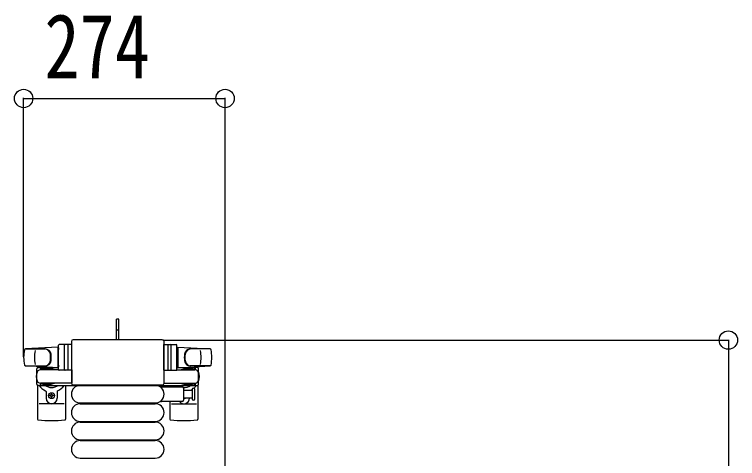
# Model space of a CAD drawing. Units: millimetres, scale not verified. Extents: x -16820 to 16820, y -11880 to 11880.
# Drawn here: x 1592 to 2576, y 8006 to 8610 of the extents above; entities that cross this region are included whole.
import ezdxf
from ezdxf.enums import TextEntityAlignment as Align

# ---------------------------------------------------------------- set-up
doc = ezdxf.new("R2010")
doc.units = ezdxf.units.MM
doc.header["$LTSCALE"] = 50
for name, color, linetype in [('0-3_YKK_13', 4, 'Continuous'), ('0-4_YKK_A1', 4, 'Continuous'), ('0-5_YKK_D', 6, 'Continuous')]:
    doc.layers.add(name, color=color, linetype=linetype)
doc.styles.add('ＭＳ ゴシック', font='')
doc.styles.get('ＭＳ ゴシック').set_extended_font_data('MS Gothic')

msp = doc.modelspace()

# ---------------------------------------------------------------- linework, layer by layer
at = {"layer": '0-3_YKK_13'}
for p, q in [((1734.07, 8195.51), (1731.07, 8195.51)), ((1731.07, 8180.01), (1731.07, 8195.51)), ((1734.07, 8180.66), (1731.07, 8180.66)), ((1731.07, 8167.51), (1731.07, 8180.01)), ((1669.57, 8165.01), (1669.57, 8108.5)), ((1669.58, 8165.01), (1669.57, 8165.01)), ((1793.08, 8167.51), (1672.07, 8167.51)), ((1672.07, 8167.51), (1672.07, 8167.51)), ((1793.08, 8167.51), (1793.08, 8167.51)), ((1795.57, 8108.5), (1795.57, 8165.01)), ((1795.57, 8165.01), (1795.57, 8165.01)), ((1651.07, 8157.51), (1607.05, 8155.07)), ((1607.47, 8155.01), (1633.2, 8155.01)), ((1651.07, 8157.51), (1651.07, 8129.51)), ((1652.07, 8156.51), (1651.07, 8156.51)), ((1651.07, 8156.51), (1651.07, 8130.51)), ((1652.07, 8127.01), (1652.07, 8160.01)), ((1652.07, 8156.51), (1652.07, 8154.11)), ((1670.07, 8161.01), (1653.07, 8161.01)), ((1660.07, 8127.01), (1660.07, 8160.01)), ((1664.57, 8160.07), (1664.57, 8126.89)), ((1670.07, 8126.01), (1670.07, 8161.01)), ((1795.07, 8126.01), (1795.07, 8161.01)), ((1795.07, 8161.01), (1812.07, 8161.01)), ((1800.57, 8160.07), (1800.57, 8126.89)), ((1805.07, 8127.01), (1805.07, 8160.01)), ((1813.07, 8127.01), (1813.07, 8160.01)), ((1813.07, 8156.51), (1813.07, 8154.11)), ((1813.07, 8156.51), (1814.07, 8156.51)), ((1814.07, 8157.51), (1814.07, 8129.51)), ((1814.07, 8157.51), (1858.1, 8155.07)), ((1814.07, 8156.51), (1814.07, 8130.51)), ((1857.68, 8155.01), (1831.95, 8155.01)), ((1606.69, 8132.01), (1633.88, 8132.01)), ((1651.07, 8129.51), (1607.05, 8131.94)), ((1622.57, 8107.21), (1622.57, 8127.81)), ((1644.37, 8127.51), (1627.37, 8127.51)), ((1652.21, 8126.51), (1627.57, 8126.51)), ((1630.87, 8128.31), (1630.87, 8127.51)), ((1641.39, 8128.31), (1630.87, 8128.31)), ((1647.37, 8126.7), (1641.39, 8128.31)), ((1647.37, 8126.7), (1647.37, 8126.51)), ((1652.07, 8130.51), (1651.07, 8130.51)), ((1652.07, 8132.91), (1652.07, 8130.51)), ((1670.07, 8126.01), (1653.07, 8126.01)), ((1670.07, 8126.51), (1670.07, 8108.51)), ((1795.07, 8126.51), (1795.07, 8108.51)), ((1795.07, 8126.01), (1812.07, 8126.01)), ((1812.94, 8126.51), (1837.57, 8126.51)), ((1813.07, 8132.91), (1813.07, 8130.51)), ((1813.07, 8130.51), (1814.07, 8130.51)), ((1814.07, 8129.51), (1858.1, 8131.94)), ((1817.77, 8126.7), (1823.76, 8128.31)), ((1817.77, 8126.7), (1817.77, 8126.51)), ((1820.77, 8127.51), (1837.77, 8127.51)), ((1823.76, 8128.31), (1834.27, 8128.31)), ((1858.46, 8132.01), (1831.27, 8132.01)), ((1834.27, 8128.31), (1834.27, 8127.51)), ((1842.57, 8107.21), (1842.57, 8127.81)), ((1623.57, 8105.47), (1623.57, 8059.41)), ((1627.37, 8105.21), (1624.57, 8105.21)), ((1627.37, 8108.51), (1627.37, 8105.21)), ((1644.37, 8107.51), (1627.37, 8107.51)), ((1670.07, 8108.51), (1627.57, 8108.51)), ((1630.87, 8106.71), (1630.87, 8107.51)), ((1641.39, 8106.71), (1630.87, 8106.71)), ((1647.37, 8108.31), (1641.39, 8106.71)), ((1647.37, 8108.31), (1647.37, 8108.51)), ((1661.57, 8105.51), (1661.57, 8059.41)), ((1669.57, 8108.5), (1669.58, 8108.5)), ((1672.07, 8106.01), (1793.08, 8106.01)), ((1672.07, 8106.01), (1672.07, 8106.01)), ((1681.57, 8105.51), (1783.57, 8105.51)), ((1793.08, 8106.01), (1793.08, 8106.01)), ((1795.07, 8108.51), (1837.57, 8108.51)), ((1795.57, 8108.5), (1795.57, 8108.5)), ((1803.57, 8105.51), (1803.57, 8103.51)), ((1817.77, 8108.31), (1817.77, 8108.51)), ((1817.77, 8108.31), (1823.76, 8106.71)), ((1820.77, 8107.51), (1837.77, 8107.51)), ((1823.76, 8106.71), (1834.27, 8106.71)), ((1834.27, 8106.71), (1834.27, 8107.51)), ((1837.77, 8108.51), (1837.77, 8105.21)), ((1837.77, 8105.21), (1840.57, 8105.21)), ((1841.57, 8105.47), (1841.57, 8059.41)), ((1635.07, 8097.22), (1635.07, 8088.01)), ((1650.07, 8097.22), (1650.07, 8088.01)), ((1792.25, 8103.51), (1820.07, 8103.51)), ((1822.07, 8101.51), (1822.07, 8085.51)), ((1822.07, 8099.01), (1833.57, 8099.01)), ((1833.57, 8099.76), (1833.57, 8087.26)), ((1642.13, 8092.83), (1642.13, 8093.71)), ((1643.01, 8090.19), (1643.01, 8089.31)), ((1833.57, 8088.01), (1822.07, 8088.01)), ((1659.57, 8080.51), (1625.57, 8080.51)), ((1681.57, 8081.51), (1783.57, 8081.51)), ((1681.57, 8080.51), (1783.57, 8080.51)), ((1820.07, 8083.51), (1792.25, 8083.51)), ((1803.57, 8083.51), (1803.57, 8059.41)), ((1805.57, 8080.51), (1839.57, 8080.51)), ((1681.57, 8056.51), (1783.57, 8056.51)), ((1681.57, 8055.51), (1783.57, 8055.51)), ((1681.57, 8031.51), (1783.57, 8031.51)), ((1681.57, 8030.51), (1783.57, 8030.51)), ((1681.57, 8006.51), (1783.57, 8006.51))]:
    msp.add_line(p, q, dxfattribs=at)
for points in [[(1734.07, 8167.51), (1734.07, 8180.01), (1734.07, 8195.51)], [(1624.57, 8129.81), (1627.37, 8129.81), (1627.37, 8126.51)], [(1840.57, 8129.81), (1837.77, 8129.81), (1837.77, 8126.51)], [(1837.57, 8087.26), (1837.57, 8093.51), (1837.57, 8099.76)], [(1641.25, 8091.07), (1640.37, 8091.07), (1640.37, 8091.95), (1641.25, 8091.95)], [(1642.13, 8093.71), (1643.01, 8093.71), (1643.01, 8092.83)], [(1643.01, 8089.31), (1642.13, 8089.31), (1642.13, 8090.19)], [(1643.89, 8091.95), (1644.77, 8091.95), (1644.77, 8091.07), (1643.89, 8091.07)]]:
    msp.add_lwpolyline(points, dxfattribs=at)
msp.add_circle((1642.57, 8091.51), 4, dxfattribs=at)
for centre, radius, start, end in [((1654.57, 8143.51), 50, 168.05356, 191.94644), ((1654.57, 8143.51), 50, 168.05356, 191.97738), ((1607.13, 8153.57), 1.5, 93.16862, 168.02262), ((1633.01, 8147.01), 8, 6.27929, 90), ((1633.88, 8147.01), 8, 6.27929, 90), ((1653.07, 8160.01), 1, 90, 180), ((1661.07, 8160.01), 1, 90, 180), ((1804.07, 8160.01), 1, 0, 90), ((1812.07, 8160.01), 1, 0, 90), ((1831.27, 8147.01), 8, 90, 173.72071), ((1832.14, 8147.01), 8, 90, 173.72071), ((1858.02, 8153.57), 1.5, 11.97738, 86.83138), ((1810.57, 8143.51), 50, 348.02262, 11.94644), ((1810.57, 8143.51), 50, 348.05356, 11.94644), ((1669.17, 8143.51), 50, 169.45053, 190.87665), ((1601.2, 8143.51), 40, 353.72071, 6.27929), ((1602.07, 8143.51), 40, 353.72071, 6.27929), ((1863.07, 8143.51), 40, 173.72071, 186.27929), ((1863.95, 8143.51), 40, 173.72071, 186.27929), ((1795.97, 8143.51), 50, 349.12335, 10.54947), ((1633.01, 8140.01), 8, 270, 353.72071), ((1633.88, 8140.01), 8, 270, 353.72071), ((1831.27, 8140.01), 8, 186.27929, 270), ((1832.14, 8140.01), 8, 186.27929, 270), ((1607.13, 8133.44), 1.5, 191.97738, 266.83138), ((1642.57, 8117.51), 21, 162.24721, 197.75279), ((1624.57, 8127.81), 2, 90, 180), ((1627.57, 8121.51), 5, 90, 180), ((1642.57, 8117.51), 21, 140.46632, 144.14653), ((1642.57, 8117.51), 15, 120.72246, 126.8699), ((1653.07, 8127.01), 1, 180, 270), ((1661.07, 8127.01), 1, 180, 270), ((1804.07, 8127.01), 1, 270, 0), ((1812.07, 8127.01), 1, 270, 0), ((1822.57, 8117.51), 15, 53.1301, 59.27754), ((1837.57, 8121.51), 5, 0, 90), ((1822.57, 8117.51), 21, 35.85347, 39.53368), ((1840.57, 8127.81), 2, 0, 90), ((1822.57, 8117.51), 21, 342.24721, 17.75279), ((1858.02, 8133.44), 1.5, 273.16862, 348.02262), ((1627.57, 8113.51), 5, 180, 270), ((1624.57, 8107.21), 2, 180, 270), ((1642.57, 8117.51), 21, 215.85347, 247.27158), ((1642.57, 8117.51), 15, 233.1301, 306.8699), ((1642.57, 8117.51), 21, 292.72842, 325.1501), ((1681.57, 8093.51), 12, 90, 270), ((1783.57, 8093.51), 12, 270, 90), ((1822.57, 8117.51), 21, 214.8499, 221.81033), ((1822.57, 8117.51), 15, 233.1301, 248.96058), ((1822.57, 8117.51), 15, 267.02005, 306.8699), ((1822.57, 8117.51), 21, 310.83479, 324.14653), ((1837.57, 8113.51), 5, 270, 0), ((1840.57, 8107.21), 2, 270, 0), ((1634.07, 8097.22), 1, 0, 67.27158), ((1651.07, 8097.22), 1, 112.72842, 180), ((1792.25, 8102.51), 1, 90, 168.06047), ((1820.07, 8101.51), 2, 0, 90), ((1822.57, 8117.51), 21, 298.24251, 301.58821), ((1835.57, 8099.76), 2, 90, 180), ((1835.57, 8099.76), 2, 0, 90), ((1642.57, 8088.01), 7.5, 180, 0), ((1641.25, 8092.83), 0.88, 270, 0), ((1641.25, 8090.19), 0.88, 0, 90), ((1643.89, 8092.83), 0.88, 180, 270), ((1643.89, 8090.19), 0.88, 90, 180), ((1822.57, 8088.01), 7.5, 216.86994, 0), ((1820.07, 8085.51), 2, 270, 0), ((1822.57, 8091.51), 4, 262.81959, 298.95488), ((1835.57, 8087.26), 2, 180, 270), ((1835.57, 8087.26), 2, 270, 0), ((1681.57, 8068.51), 12, 90, 270), ((1783.57, 8068.51), 12, 270, 90), ((1792.25, 8084.51), 1, 191.93946, 270), ((1624.57, 8059.41), 1, 180, 264.26083), ((1642.57, 8238.51), 181, 264.26083, 275.73917), ((1660.57, 8059.41), 1, 275.73917, 0), ((1681.57, 8043.51), 12, 90, 270), ((1783.57, 8043.51), 12, 270, 90), ((1804.57, 8059.41), 1, 180, 264.26083), ((1822.57, 8238.51), 181, 264.26083, 275.73917), ((1840.57, 8059.41), 1, 275.73917, 0), ((1681.57, 8018.51), 12, 90, 270), ((1783.57, 8018.51), 12, 270, 90)]:
    msp.add_arc(centre, radius, start, end, dxfattribs=at)
for centre, major_axis, start_param, end_param in [((1672.08, 8165), (-1.77, 1.77), 5.499651, 7.06672), ((1793.07, 8165), (-1.77, -1.77), 2.358058, 3.925127), ((1672.08, 8108.51), (-1.77, -1.77), 5.499651, 7.06672), ((1793.07, 8108.51), (-1.77, 1.77), 2.358058, 3.925127)]:
    msp.add_ellipse(centre, major_axis=major_axis, ratio=0.997169, start_param=start_param, end_param=end_param, dxfattribs=at)
at = {"layer": '0-4_YKK_A1'}
for p, q in [((1652.07, 8129.51), (1627.57, 8129.51)), ((1627.57, 8129.51), (1627.57, 8126.51)), ((1837.57, 8129.51), (1813.07, 8129.51)), ((1837.57, 8127.51), (1837.57, 8129.51)), ((1627.57, 8108.51), (1627.57, 8105.51)), ((1627.57, 8105.51), (1837.57, 8105.51)), ((1837.57, 8105.51), (1837.57, 8107.51))]:
    msp.add_line(p, q, dxfattribs=at)
at = {"layer": '0-5_YKK_D'}
for p, q in [((1604.57, 8144.49), (1604.57, 8496.51)), ((1604.57, 8495.51), (1878.57, 8495.51)), ((1878.57, 7740.51), (1878.57, 8496.51)), ((1794.07, 8167.01), (2564.07, 8167.01)), ((2563.07, 8167.01), (2563.07, 7747.51))]:
    msp.add_line(p, q, dxfattribs=at)
for centre in [(1604.57, 8495.51), (1878.57, 8495.51), (2563.07, 8167.01)]:
    msp.add_circle(centre, 12.5, dxfattribs=at)

# ---------------------------------------------------------------- texts
at = {"layer": '0-5_YKK_D', "style": 'ＭＳ ゴシック', "width": 0.8}
msp.add_text('274', height=87.98, dxfattribs=at).set_placement((1632.77, 8496.31), align=Align.BOTTOM_LEFT)

doc.saveas('drawing.dxf')
